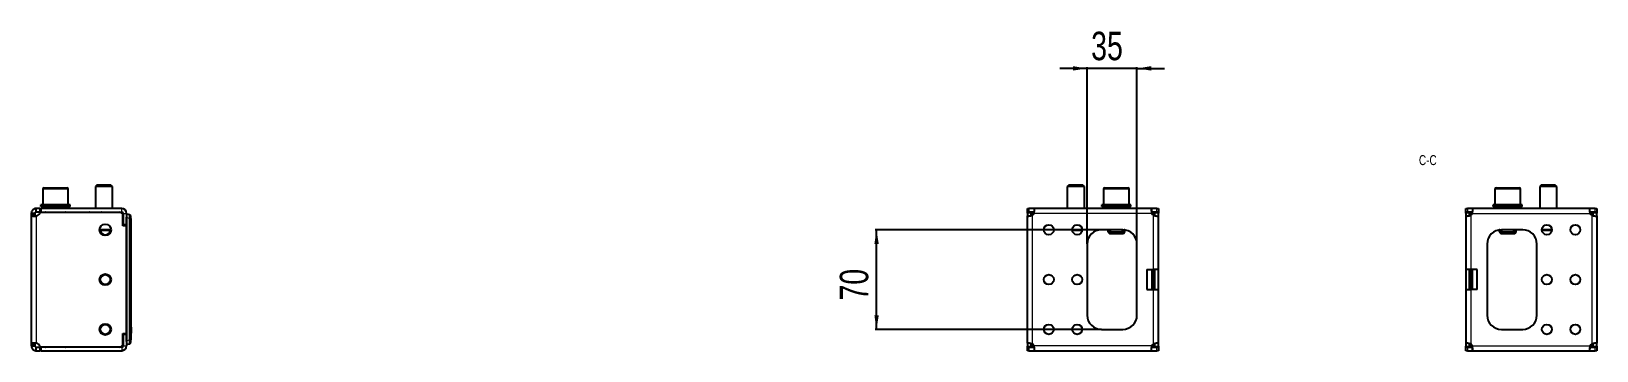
# Model space of a CAD drawing. Header units: millimetres. Extents: x -438 to 2419, y -870 to 591.
# Drawn here: x 1319 to 2419, y 195 to 420 of the extents above; entities that cross this region are included whole.
import ezdxf

# ---------------------------------------------------------------- set-up
doc = ezdxf.new("R2010")
doc.units = ezdxf.units.MM
doc.layers.add('FORMAT', color=7, linetype='Continuous')
doc.styles.add('SLDTEXTSTYLE0', font='TXT', dxfattribs={"width": 0.75})
doc.dimstyles.new('SLDDIMSTYLE0', dxfattribs={"dimtxt": 20, "dimasz": 10, "dimexe": 0, "dimexo": 0.0625, "dimgap": 5, "dimtad": 2, "dimdec": 1, "dimrnd": 1e-09, "dimzin": 12, "dimdsep": 46, "dimtxsty": 'SLDTEXTSTYLE0', "dimsah": 1, "dimcen": 0.09, "dimadec": 0, "dimazin": 3, "dimtfac": 1, "dimtofl": 0, "dimtmove": 0, "dimatfit": 3, "dimfxl": 0, "dimfrac": 2, "dimtolj": 1, "dimtzin": 12, "dimarcsym": 0})
doc.dimstyles.new('SLDDIMSTYLE1', dxfattribs={"dimtxt": 20, "dimasz": 10, "dimexe": 0, "dimexo": 0.0625, "dimgap": 5, "dimtad": 2, "dimdec": 1, "dimrnd": 1e-09, "dimzin": 12, "dimdsep": 46, "dimtxsty": 'SLDTEXTSTYLE0', "dimsah": 1, "dimcen": 0.09, "dimadec": 0, "dimazin": 3, "dimtfac": 1, "dimtmove": 0, "dimatfit": 0, "dimfxl": 0, "dimfrac": 2, "dimtolj": 1, "dimtzin": 12, "dimarcsym": 0})

# ---------------------------------------------------------------- blocks, each defined once
blk = doc.blocks.new('_D_9')
at = {"layer": 'FORMAT'}
for p, q in [((2061.2, 393.4), (2042, 393.4)), ((2061.2, 270), (2061.2, 394.4)), ((2096.2, 393.4), (2061.2, 393.4)), ((2096.2, 270), (2096.2, 394.4)), ((2096.2, 393.4), (2115.5, 393.4))]:
    blk.add_line(p, q, dxfattribs=at)
for points in [[(2061.2, 393.4), (2051.2, 395), (2051.2, 391.9)], [(2096.2, 393.4), (2106.2, 391.9), (2106.2, 395)]]:
    blk.add_solid(points, dxfattribs=at)
at = {"layer": 'FORMAT', "insert": (2064, 419.2), "char_height": 20, "attachment_point": 1, "style": 'SLDTEXTSTYLE0'}
blk.add_mtext('35', dxfattribs=at)
blk = doc.blocks.new('_D_10')
at = {"layer": 'FORMAT'}
for p, q in [((2071.2, 279.9), (1912.2, 279.9)), ((1913.2, 209.9), (1913.2, 279.9)), ((2071.2, 209.9), (1912.2, 209.9))]:
    blk.add_line(p, q, dxfattribs=at)
for points in [[(1913.2, 279.9), (1911.7, 269.9), (1914.8, 269.9)], [(1913.2, 209.9), (1914.8, 219.9), (1911.7, 219.9)]]:
    blk.add_solid(points, dxfattribs=at)
at = {"layer": 'FORMAT', "insert": (1887.4, 230.2), "char_height": 20, "attachment_point": 1, "rotation": 90, "style": 'SLDTEXTSTYLE0'}
blk.add_mtext('70', dxfattribs=at)

msp = doc.modelspace()

# ---------------------------------------------------------------- linework, layer by layer
at = {"color": 7, "linetype": 'Continuous', "lineweight": 25}
for p, q in [((1327.33, 308.45), (1327.33, 297.45)), ((1328.33, 309.45), (1344.33, 309.45)), ((1345.33, 297.45), (1345.33, 308.45)), ((1365.41, 311.45), (1364.33, 310.37)), ((1364.33, 310.37), (1364.33, 294.95)), ((1376.33, 310.37), (1364.33, 310.37)), ((1375.26, 311.45), (1365.41, 311.45)), ((1376.33, 310.37), (1375.26, 311.45)), ((1376.33, 294.95), (1376.33, 310.37)), ((2048.31, 311.45), (2047.23, 310.37)), ((2047.23, 310.37), (2047.23, 294.95)), ((2059.23, 310.37), (2047.23, 310.37)), ((2058.16, 311.45), (2048.31, 311.45)), ((2059.23, 310.37), (2058.16, 311.45)), ((2059.23, 294.95), (2059.23, 310.37)), ((2072.73, 308.45), (2072.73, 297.45)), ((2073.73, 309.45), (2082.12, 309.45)), ((2082.12, 309.45), (2089.73, 309.45)), ((2090.73, 297.45), (2090.73, 308.45)), ((2347.73, 308.45), (2347.73, 297.45)), ((2348.73, 309.45), (2357.07, 309.45)), ((2357.07, 309.45), (2364.73, 309.45)), ((2365.73, 297.45), (2365.73, 308.45)), ((2380.31, 311.45), (2379.23, 310.37)), ((2379.23, 310.37), (2379.23, 294.95)), ((2391.23, 310.37), (2379.23, 310.37)), ((2390.16, 311.45), (2380.31, 311.45)), ((2391.23, 310.37), (2390.16, 311.45)), ((2391.23, 294.95), (2391.23, 310.37)), ((1326.08, 297.45), (1326.08, 296.45)), ((1326.08, 297.45), (1326.09, 297.45)), ((1326.09, 297.45), (1326.09, 297.2)), ((1326.88, 297.45), (1326.09, 297.45)), ((1326.88, 297.45), (1326.98, 297.45)), ((1326.98, 297.45), (1326.98, 297.2)), ((1329.12, 297.45), (1326.98, 297.45)), ((1329.12, 297.45), (1329.3, 297.45)), ((1329.3, 297.45), (1329.3, 297.2)), ((1332.46, 297.45), (1329.3, 297.45)), ((1332.46, 297.45), (1332.69, 297.45)), ((1332.69, 297.45), (1332.69, 297.2)), ((1336.38, 297.45), (1332.69, 297.45)), ((1336.38, 297.45), (1336.47, 297.45)), ((1336.6, 297.45), (1336.63, 297.45)), ((1336.63, 297.45), (1336.63, 297.2)), ((1340.3, 297.45), (1336.63, 297.45)), ((1340.3, 297.45), (1340.53, 297.45)), ((1340.53, 297.45), (1340.53, 297.2)), ((1343.62, 297.45), (1340.53, 297.45)), ((1343.62, 297.45), (1343.79, 297.45)), ((1343.79, 297.45), (1343.79, 297.2)), ((1345.82, 297.45), (1343.79, 297.45)), ((1345.82, 297.45), (1345.91, 297.45)), ((1345.91, 297.45), (1345.91, 297.2)), ((1346.58, 297.45), (1345.91, 297.45)), ((1346.58, 296.45), (1346.58, 297.45)), ((2071.48, 297.45), (2071.48, 296.45)), ((2071.48, 297.45), (2071.49, 297.45)), ((2071.49, 297.45), (2071.49, 297.2)), ((2072.32, 297.45), (2071.49, 297.45)), ((2072.32, 297.45), (2072.42, 297.45)), ((2072.42, 297.45), (2072.42, 297.2)), ((2074.58, 297.45), (2072.42, 297.45)), ((2074.58, 297.45), (2074.77, 297.45)), ((2074.77, 297.45), (2074.77, 297.2)), ((2077.94, 297.45), (2074.77, 297.45)), ((2077.94, 297.45), (2078.17, 297.45)), ((2078.17, 297.45), (2078.17, 297.2)), ((2081.87, 297.45), (2078.17, 297.45)), ((2081.87, 297.45), (2082.17, 297.45)), ((2081.87, 297.45), (2081.95, 297.45)), ((2082.07, 297.45), (2082.12, 297.45)), ((2082.12, 297.45), (2082.12, 297.2)), ((2085.78, 297.45), (2082.12, 297.45)), ((2085.78, 297.45), (2086.01, 297.45)), ((2086.01, 297.45), (2086.01, 297.2)), ((2089.08, 297.45), (2086.01, 297.45)), ((2089.08, 297.45), (2089.25, 297.45)), ((2089.25, 297.45), (2089.25, 297.2)), ((2091.25, 297.45), (2089.25, 297.45)), ((2091.25, 297.45), (2091.34, 297.45)), ((2091.34, 297.45), (2091.34, 297.2)), ((2091.98, 297.45), (2091.34, 297.45)), ((2091.98, 296.45), (2091.98, 297.45)), ((2346.48, 297.45), (2346.48, 296.45)), ((2346.48, 297.45), (2346.49, 297.45)), ((2346.49, 297.45), (2346.49, 297.2)), ((2347.32, 297.45), (2346.49, 297.45)), ((2347.32, 297.45), (2347.42, 297.45)), ((2347.42, 297.45), (2347.42, 297.2)), ((2349.59, 297.45), (2347.42, 297.45)), ((2349.59, 297.45), (2349.77, 297.45)), ((2349.77, 297.45), (2349.77, 297.2)), ((2352.94, 297.45), (2349.77, 297.45)), ((2352.94, 297.45), (2353.18, 297.45)), ((2353.18, 297.45), (2353.18, 297.2)), ((2356.88, 297.45), (2353.18, 297.45)), ((2356.88, 297.45), (2357.11, 297.45)), ((2356.88, 297.45), (2356.95, 297.45)), ((2357.08, 297.45), (2357.13, 297.45)), ((2357.13, 297.45), (2357.13, 297.2)), ((2360.79, 297.45), (2357.13, 297.45)), ((2360.79, 297.45), (2361.02, 297.45)), ((2361.02, 297.45), (2361.02, 297.2)), ((2364.08, 297.45), (2361.02, 297.45)), ((2364.08, 297.45), (2364.25, 297.45)), ((2364.25, 297.45), (2364.25, 297.2)), ((2366.26, 297.45), (2364.25, 297.45)), ((2366.26, 297.45), (2366.35, 297.45)), ((2366.35, 297.45), (2366.35, 297.2)), ((2366.98, 297.45), (2366.35, 297.45)), ((2366.98, 296.45), (2366.98, 297.45)), ((1319.33, 291.45), (1319.33, 290.23)), ((1321.83, 291.45), (1319.33, 291.45)), ((1321.83, 290.23), (1319.33, 290.23)), ((1319.33, 290.23), (1319.33, 199.67)), ((1321.83, 291.45), (1321.83, 290.23)), ((1322.83, 292.45), (1322.83, 294.95)), ((1325.24, 294.95), (1322.83, 294.95)), ((1325.24, 292.45), (1322.83, 292.45)), ((1325.23, 294.95), (1325.23, 292.45)), ((1325.23, 294.95), (1326.23, 294.95)), ((1326.23, 292.45), (1325.23, 292.45)), ((1326.08, 296.45), (1326.09, 296.45)), ((1326.09, 296.45), (1326.09, 296.7)), ((1326.88, 296.45), (1326.09, 296.45)), ((1382.83, 294.95), (1326.23, 294.95)), ((1326.23, 292.45), (1382.83, 292.45)), ((1326.26, 292.35), (1381.23, 292.35)), ((1326.88, 296.45), (1326.98, 296.45)), ((1326.98, 296.45), (1326.98, 296.7)), ((1329.12, 296.45), (1326.98, 296.45)), ((1329.12, 296.45), (1329.3, 296.45)), ((1329.3, 296.45), (1329.3, 296.7)), ((1332.46, 296.45), (1329.3, 296.45)), ((1330.33, 296.45), (1330.33, 294.95)), ((1332.46, 296.45), (1332.69, 296.45)), ((1332.69, 296.45), (1332.69, 296.7)), ((1336.38, 296.45), (1332.69, 296.45)), ((1336.38, 296.45), (1336.56, 296.45)), ((1336.56, 296.45), (1336.63, 296.45)), ((1336.63, 296.45), (1336.63, 296.7)), ((1340.3, 296.45), (1336.63, 296.45)), ((1340.3, 296.45), (1340.53, 296.45)), ((1340.53, 296.45), (1340.53, 296.7)), ((1343.62, 296.45), (1340.53, 296.45)), ((1342.33, 294.95), (1342.33, 296.45)), ((1343.62, 296.45), (1343.79, 296.45)), ((1343.79, 296.45), (1343.79, 296.7)), ((1345.82, 296.45), (1343.79, 296.45)), ((1345.82, 296.45), (1345.91, 296.45)), ((1345.91, 296.45), (1345.91, 296.7)), ((1346.58, 296.45), (1345.91, 296.45)), ((1360.08, 292.45), (1360.08, 292.35)), ((1360.37, 292.45), (1360.37, 292.35)), ((1362.06, 292.45), (1362.06, 292.35)), ((1365.01, 292.45), (1365.01, 292.35)), ((1368.76, 292.45), (1368.76, 292.35)), ((1372.76, 292.45), (1372.76, 292.35)), ((1376.39, 292.45), (1376.39, 292.35)), ((1379.09, 292.45), (1379.09, 292.35)), ((1380.46, 292.45), (1380.46, 292.35)), ((1380.58, 292.35), (1380.58, 292.45)), ((1383.73, 282.85), (1383.73, 289.85)), ((1383.83, 291.45), (1383.83, 283.5)), ((1386.33, 291.45), (1386.33, 283.5)), ((1386.33, 291.2), (1386.53, 291.2)), ((1386.33, 201.47), (1386.33, 288.92)), ((1386.53, 291.2), (1388.22, 290.74)), ((1386.53, 202.1), (1386.53, 288.3)), ((1389.33, 287.85), (1389.33, 289.3)), ((1389.33, 287.85), (1389.33, 213.4)), ((2019.23, 292.45), (2019.23, 294.95)), ((2019.23, 294.95), (2020.34, 294.95)), ((2020.34, 292.45), (2019.23, 292.45)), ((2019.23, 292.45), (2019.23, 292.35)), ((2019.23, 292.35), (2021.73, 292.35)), ((2019.23, 291.74), (2019.23, 292.35)), ((2019.23, 291.74), (2019.23, 289.67)), ((2019.23, 200.22), (2019.23, 289.67)), ((2019.23, 289.67), (2020.33, 289.67)), ((2024.06, 294.95), (2020.34, 294.95)), ((2024.06, 292.45), (2020.34, 292.45)), ((2021.73, 292.35), (2021.73, 291.74)), ((2021.73, 291.74), (2021.73, 289.92)), ((2106.4, 294.95), (2024.06, 294.95)), ((2024.06, 294.95), (2024.06, 292.73)), ((2071.48, 296.45), (2071.49, 296.45)), ((2071.49, 296.45), (2071.49, 296.7)), ((2072.32, 296.45), (2071.49, 296.45)), ((2072.32, 296.45), (2072.42, 296.45)), ((2072.42, 296.45), (2072.42, 296.7)), ((2074.58, 296.45), (2072.42, 296.45)), ((2074.58, 296.45), (2074.77, 296.45)), ((2074.77, 296.45), (2074.77, 296.7)), ((2077.94, 296.45), (2074.77, 296.45)), ((2075.73, 296.45), (2075.73, 294.95)), ((2077.94, 296.45), (2078.17, 296.45)), ((2078.17, 296.45), (2078.17, 296.7)), ((2081.87, 296.45), (2078.17, 296.45)), ((2081.87, 296.45), (2082.03, 296.45)), ((2082.03, 296.45), (2082.12, 296.45)), ((2082.12, 296.45), (2082.12, 296.7)), ((2085.78, 296.45), (2082.12, 296.45)), ((2085.78, 296.45), (2086.01, 296.45)), ((2086.01, 296.45), (2086.01, 296.7)), ((2089.08, 296.45), (2086.01, 296.45)), ((2087.73, 294.95), (2087.73, 296.45)), ((2089.08, 296.45), (2089.25, 296.45)), ((2089.25, 296.45), (2089.25, 296.7)), ((2091.25, 296.45), (2089.25, 296.45)), ((2091.25, 296.45), (2091.34, 296.45)), ((2091.34, 296.45), (2091.34, 296.7)), ((2091.98, 296.45), (2091.34, 296.45)), ((2106.4, 294.95), (2106.4, 292.45)), ((2110.12, 294.95), (2106.4, 294.95)), ((2110.12, 292.45), (2106.4, 292.45)), ((2108.73, 292.35), (2111.23, 292.35)), ((2108.73, 291.74), (2108.73, 292.35)), ((2108.73, 289.9), (2108.73, 291.74)), ((2110.12, 294.95), (2111.23, 294.95)), ((2111.23, 292.45), (2110.12, 292.45)), ((2111.23, 294.95), (2111.23, 292.45)), ((2111.23, 292.35), (2111.23, 292.45)), ((2111.23, 292.35), (2111.23, 291.74)), ((2111.23, 289.67), (2111.23, 291.74)), ((2111.23, 251.95), (2111.23, 289.67)), ((2327.23, 292.45), (2327.23, 294.95)), ((2327.23, 294.95), (2328.34, 294.95)), ((2328.34, 292.45), (2327.23, 292.45)), ((2327.23, 292.45), (2327.23, 292.35)), ((2327.23, 292.35), (2329.73, 292.35)), ((2327.23, 291.74), (2327.23, 292.35)), ((2327.23, 291.74), (2327.23, 289.67)), ((2327.23, 289.67), (2328.33, 289.67)), ((2327.23, 289.67), (2327.23, 251.95)), ((2332.06, 294.95), (2328.34, 294.95)), ((2332.06, 292.45), (2328.34, 292.45)), ((2329.73, 292.35), (2329.73, 291.74)), ((2329.73, 291.74), (2329.73, 289.92)), ((2332.06, 294.95), (2332.06, 292.73)), ((2414.4, 294.95), (2332.06, 294.95)), ((2346.48, 296.45), (2346.49, 296.45)), ((2346.49, 296.45), (2346.49, 296.7)), ((2347.32, 296.45), (2346.49, 296.45)), ((2347.32, 296.45), (2347.42, 296.45)), ((2347.42, 296.45), (2347.42, 296.7)), ((2349.59, 296.45), (2347.42, 296.45)), ((2349.59, 296.45), (2349.77, 296.45)), ((2349.77, 296.45), (2349.77, 296.7)), ((2352.94, 296.45), (2349.77, 296.45)), ((2350.73, 296.45), (2350.73, 294.95)), ((2352.94, 296.45), (2353.18, 296.45)), ((2353.18, 296.45), (2353.18, 296.7)), ((2356.88, 296.45), (2353.18, 296.45)), ((2356.88, 296.45), (2357.03, 296.45)), ((2357.03, 296.45), (2357.13, 296.45)), ((2357.13, 296.45), (2357.13, 296.7)), ((2360.79, 296.45), (2357.13, 296.45)), ((2360.79, 296.45), (2361.02, 296.45)), ((2361.02, 296.45), (2361.02, 296.7)), ((2364.08, 296.45), (2361.02, 296.45)), ((2362.73, 294.95), (2362.73, 296.45)), ((2364.08, 296.45), (2364.25, 296.45)), ((2364.25, 296.45), (2364.25, 296.7)), ((2366.26, 296.45), (2364.25, 296.45)), ((2366.26, 296.45), (2366.35, 296.45)), ((2366.35, 296.45), (2366.35, 296.7)), ((2366.98, 296.45), (2366.35, 296.45)), ((2414.4, 292.45), (2414.4, 294.95)), ((2418.12, 294.95), (2414.4, 294.95)), ((2418.12, 292.45), (2414.4, 292.45)), ((2416.73, 292.35), (2419.23, 292.35)), ((2416.73, 291.74), (2416.73, 292.35)), ((2416.73, 289.9), (2416.73, 291.74)), ((2418.12, 294.95), (2419.23, 294.95)), ((2419.23, 292.45), (2418.12, 292.45)), ((2419.23, 294.95), (2419.23, 292.45)), ((2419.23, 292.35), (2419.23, 292.45)), ((2419.23, 292.35), (2419.23, 291.74)), ((2419.23, 289.67), (2419.23, 291.74)), ((2419.23, 289.67), (2419.23, 200.22)), ((1375.3, 279.45), (1367.36, 279.45)), ((1383.73, 284.43), (1383.83, 284.21)), ((1386.33, 282.85), (1383.73, 282.85)), ((1386.33, 283.5), (1383.83, 283.5)), ((1386.33, 282.85), (1386.33, 207.05)), ((2057.7, 279.45), (2050.77, 279.45)), ((2086.23, 279.95), (2071.23, 279.95)), ((2072.9, 279.85), (2072.88, 279.85)), ((2072.9, 279.85), (2072.9, 279.85)), ((2073, 279.85), (2072.9, 279.85)), ((2073, 279.95), (2073, 279.85)), ((2076.26, 279.85), (2073, 279.85)), ((2075.73, 279.85), (2075.73, 278.52)), ((2075.73, 278.52), (2076.81, 277.45)), ((2075.73, 278.52), (2082.02, 278.52)), ((2076.26, 279.85), (2078.16, 279.85)), ((2076.81, 277.45), (2081.97, 277.45)), ((2078.71, 279.85), (2078.16, 279.85)), ((2084.75, 279.85), (2078.71, 279.85)), ((2081.97, 277.45), (2086.66, 277.45)), ((2082.02, 278.52), (2087.73, 278.52)), ((2085.31, 279.85), (2084.75, 279.85)), ((2085.31, 279.85), (2087.21, 279.85)), ((2086.66, 277.45), (2087.73, 278.52)), ((2087.64, 279.85), (2087.21, 279.85)), ((2087.73, 278.52), (2087.73, 279.83)), ((2350.73, 279.83), (2350.73, 278.52)), ((2350.73, 278.52), (2351.81, 277.45)), ((2350.73, 278.52), (2356.99, 278.52)), ((2351.26, 279.85), (2350.82, 279.85)), ((2351.26, 279.85), (2353.16, 279.85)), ((2351.81, 277.45), (2356.94, 277.45)), ((2367.23, 279.95), (2352.23, 279.95)), ((2353.71, 279.85), (2353.16, 279.85)), ((2359.75, 279.85), (2353.71, 279.85)), ((2356.94, 277.45), (2361.66, 277.45)), ((2356.99, 278.52), (2362.73, 278.52)), ((2360.31, 279.85), (2359.75, 279.85)), ((2360.31, 279.85), (2362.21, 279.85)), ((2361.66, 277.45), (2362.73, 278.52)), ((2365.46, 279.85), (2362.21, 279.85)), ((2362.73, 278.52), (2362.73, 279.85)), ((2365.46, 279.85), (2365.46, 279.95)), ((2365.56, 279.85), (2365.46, 279.85)), ((2365.58, 279.85), (2365.56, 279.85)), ((2365.56, 279.85), (2365.56, 279.85)), ((2387.7, 279.45), (2380.77, 279.45)), ((2061.23, 269.95), (2061.23, 219.95)), ((2096.23, 219.95), (2096.23, 269.95)), ((2342.23, 269.95), (2342.23, 219.95)), ((2377.23, 219.95), (2377.23, 269.95)), ((2103.23, 251.95), (2107.73, 251.95)), ((2103.23, 251.95), (2103.23, 237.95)), ((2111.23, 251.95), (2107.73, 251.95)), ((2108.73, 237.95), (2108.73, 251.95)), ((2111.23, 237.95), (2111.23, 251.95)), ((2330.73, 251.95), (2327.23, 251.95)), ((2327.23, 251.95), (2327.23, 237.95)), ((2329.73, 251.95), (2329.73, 237.95)), ((2335.23, 251.95), (2330.73, 251.95)), ((2335.23, 237.95), (2335.23, 251.95)), ((2103.23, 237.95), (2107.73, 237.95)), ((2107.73, 237.95), (2111.23, 237.95)), ((2111.23, 200.22), (2111.23, 237.95)), ((2327.23, 237.95), (2330.73, 237.95)), ((2327.23, 237.95), (2327.23, 200.22)), ((2335.23, 237.95), (2330.73, 237.95)), ((1389.33, 213.4), (1389.33, 205.2)), ((1389.53, 211.45), (1389.33, 211.45)), ((1389.53, 211.42), (1389.33, 211.42)), ((1389.53, 211.4), (1389.33, 211.4)), ((1389.53, 210.96), (1389.53, 207.64)), ((2071.23, 209.95), (2086.23, 209.95)), ((2352.23, 209.95), (2367.23, 209.95)), ((1319.33, 199.67), (1321.83, 199.67)), ((1319.33, 199.67), (1319.33, 198.45)), ((1319.33, 198.45), (1321.83, 198.45)), ((1321.83, 199.67), (1321.83, 198.45)), ((1383.73, 207.05), (1386.33, 207.05)), ((1383.73, 200.05), (1383.73, 207.05)), ((1383.73, 205.97), (1383.83, 206.18)), ((1383.83, 206.4), (1383.83, 198.45)), ((1386.33, 206.4), (1383.83, 206.4)), ((1386.33, 206.4), (1386.33, 198.45)), ((1386.53, 199.2), (1386.33, 199.2)), ((1388.22, 199.65), (1386.53, 199.2)), ((1389.53, 207.2), (1389.33, 207.2)), ((1389.53, 207.14), (1389.33, 207.14)), ((1389.33, 205.2), (1389.33, 202.55)), ((1389.33, 201.1), (1389.33, 202.55)), ((2019.23, 200.22), (2019.23, 198.16)), ((2019.23, 197.55), (2019.23, 198.16)), ((2021.73, 200), (2021.73, 198.16)), ((2021.73, 198.16), (2021.73, 197.55)), ((2108.73, 198.16), (2108.73, 199.98)), ((2108.73, 197.55), (2108.73, 198.16)), ((2111.23, 200.22), (2110.14, 200.22)), ((2111.23, 198.16), (2111.23, 200.22)), ((2111.23, 198.16), (2111.23, 197.55)), ((2327.23, 200.22), (2327.23, 198.16)), ((2327.23, 197.55), (2327.23, 198.16)), ((2329.73, 200), (2329.73, 198.16)), ((2329.73, 198.16), (2329.73, 197.55)), ((2416.73, 198.16), (2416.73, 199.98)), ((2416.73, 197.55), (2416.73, 198.16)), ((2419.23, 200.22), (2418.14, 200.22)), ((2419.23, 198.16), (2419.23, 200.22)), ((2419.23, 198.16), (2419.23, 197.55)), ((1322.83, 194.95), (1322.83, 197.45)), ((1322.83, 197.45), (1325.24, 197.45)), ((1322.83, 194.95), (1325.24, 194.95)), ((1325.23, 197.45), (1325.23, 194.95)), ((1325.23, 197.45), (1326.23, 197.45)), ((1326.23, 194.95), (1325.23, 194.95)), ((1382.83, 197.45), (1326.23, 197.45)), ((1326.23, 194.95), (1382.83, 194.95)), ((1381.23, 197.55), (1326.26, 197.55)), ((2021.73, 197.55), (2019.23, 197.55)), ((2019.23, 197.55), (2019.23, 197.45)), ((2019.23, 194.95), (2019.23, 197.45)), ((2019.23, 197.45), (2020.34, 197.45)), ((2020.34, 194.95), (2019.23, 194.95)), ((2020.34, 197.45), (2024.06, 197.45)), ((2020.34, 194.95), (2024.06, 194.95)), ((2024.06, 197.45), (2024.06, 194.95)), ((2024.06, 194.95), (2106.4, 194.95)), ((2106.4, 197.45), (2110.12, 197.45)), ((2106.4, 194.95), (2106.4, 197.16)), ((2106.4, 194.95), (2110.12, 194.95)), ((2111.23, 197.55), (2108.73, 197.55)), ((2110.12, 197.45), (2111.23, 197.45)), ((2111.23, 194.95), (2110.12, 194.95)), ((2111.23, 197.45), (2111.23, 197.55)), ((2111.23, 197.45), (2111.23, 194.95)), ((2329.73, 197.55), (2327.23, 197.55)), ((2327.23, 197.55), (2327.23, 197.45)), ((2327.23, 194.95), (2327.23, 197.45)), ((2327.23, 197.45), (2328.34, 197.45)), ((2328.34, 194.95), (2327.23, 194.95)), ((2328.34, 197.45), (2332.06, 197.45)), ((2328.34, 194.95), (2332.06, 194.95)), ((2332.06, 194.95), (2332.06, 197.45)), ((2332.06, 194.95), (2414.4, 194.95)), ((2414.4, 197.45), (2418.12, 197.45)), ((2414.4, 194.95), (2414.4, 197.16)), ((2414.4, 194.95), (2418.12, 194.95)), ((2419.23, 197.55), (2416.73, 197.55)), ((2418.12, 197.45), (2419.23, 197.45)), ((2419.23, 194.95), (2418.12, 194.95)), ((2419.23, 197.45), (2419.23, 197.55)), ((2419.23, 197.45), (2419.23, 194.95))]:
    msp.add_line(p, q, dxfattribs=at)
at = {"color": 8, "linetype": 'Continuous', "lineweight": 18}
for p, q in [((1345.33, 308.45), (1327.33, 308.45)), ((2082.17, 308.45), (2072.73, 308.45)), ((2090.73, 308.45), (2082.17, 308.45)), ((2357.11, 308.45), (2347.73, 308.45)), ((2365.73, 308.45), (2357.11, 308.45)), ((1322.83, 289.67), (1322.83, 200.22)), ((1326.23, 294.95), (1326.23, 292.45)), ((1382.83, 292.45), (1382.83, 294.95)), ((1383.83, 291.45), (1386.33, 291.45)), ((1388.22, 287.85), (1386.53, 288.3)), ((1388.22, 202.55), (1388.22, 287.85)), ((1389.33, 287.85), (1388.22, 287.85)), ((2021.73, 291.74), (2019.23, 291.74)), ((2020.34, 294.95), (2020.34, 292.45)), ((2021.73, 291.45), (2023.82, 291.45)), ((2022.73, 199.67), (2022.73, 290.23)), ((2106.65, 291.45), (2023.82, 291.45)), ((2106.65, 291.45), (2108.73, 291.45)), ((2107.73, 251.95), (2107.73, 290.23)), ((2111.23, 291.74), (2108.73, 291.74)), ((2110.12, 292.45), (2110.12, 294.95)), ((2329.73, 291.74), (2327.23, 291.74)), ((2328.34, 294.95), (2328.34, 292.45)), ((2329.73, 291.45), (2331.82, 291.45)), ((2330.73, 290.23), (2330.73, 251.95)), ((2331.82, 291.45), (2414.65, 291.45)), ((2414.65, 291.45), (2416.73, 291.45)), ((2415.73, 290.23), (2415.73, 199.67)), ((2419.23, 291.74), (2416.73, 291.74)), ((2418.12, 292.45), (2418.12, 294.95)), ((1367.36, 280.45), (1375.3, 280.45)), ((1386.13, 282.85), (1386.13, 283.5)), ((2050.77, 280.45), (2057.7, 280.45)), ((2078.16, 279.95), (2078.16, 279.85)), ((2078.71, 279.95), (2078.71, 279.85)), ((2084.75, 279.95), (2084.75, 279.85)), ((2085.31, 279.95), (2085.31, 279.85)), ((2353.16, 279.95), (2353.16, 279.85)), ((2353.71, 279.95), (2353.71, 279.85)), ((2359.75, 279.95), (2359.75, 279.85)), ((2360.31, 279.95), (2360.31, 279.85)), ((2380.77, 280.45), (2387.7, 280.45)), ((2106.54, 237.95), (2106.54, 251.95)), ((2106.74, 251.95), (2106.74, 237.95)), ((2106.84, 237.95), (2106.84, 251.95)), ((2107.04, 251.95), (2107.04, 237.95)), ((2107.92, 237.95), (2107.92, 251.95)), ((2108.12, 251.95), (2108.12, 237.95)), ((2108.23, 237.95), (2108.23, 251.95)), ((2108.43, 251.95), (2108.43, 237.95)), ((2330.04, 237.95), (2330.04, 251.95)), ((2330.24, 251.95), (2330.24, 237.95)), ((2330.34, 237.95), (2330.34, 251.95)), ((2330.54, 251.95), (2330.54, 237.95)), ((2331.42, 237.95), (2331.42, 251.95)), ((2331.62, 251.95), (2331.62, 237.95)), ((2331.73, 237.95), (2331.73, 251.95)), ((2331.93, 251.95), (2331.93, 237.95)), ((2107.73, 199.67), (2107.73, 237.95)), ((2330.73, 237.95), (2330.73, 199.67)), ((1389.53, 210.96), (1389.33, 210.96)), ((1383.83, 198.45), (1386.33, 198.45)), ((1386.13, 206.4), (1386.13, 207.05)), ((1386.53, 202.1), (1388.22, 202.55)), ((1388.22, 202.55), (1389.33, 202.55)), ((1389.53, 207.64), (1389.33, 207.64)), ((2019.23, 198.16), (2021.73, 198.16)), ((2023.82, 198.45), (2021.73, 198.45)), ((2106.65, 198.45), (2023.82, 198.45)), ((2108.73, 198.45), (2106.65, 198.45)), ((2108.73, 198.16), (2111.23, 198.16)), ((2327.23, 198.16), (2329.73, 198.16)), ((2331.82, 198.45), (2329.73, 198.45)), ((2331.82, 198.45), (2414.65, 198.45)), ((2416.73, 198.45), (2414.65, 198.45)), ((2416.73, 198.16), (2419.23, 198.16)), ((1326.23, 197.45), (1326.23, 194.95)), ((1382.83, 197.45), (1382.83, 194.95)), ((2020.34, 197.45), (2020.34, 194.95)), ((2110.12, 194.95), (2110.12, 197.45)), ((2328.34, 197.45), (2328.34, 194.95)), ((2418.12, 194.95), (2418.12, 197.45))]:
    msp.add_line(p, q, dxfattribs=at)
at = {"color": 7, "linetype": 'Continuous', "lineweight": 25}
for centre, radius in [((1371.33, 279.95), 4), ((2034.23, 279.95), 3.5), ((2054.23, 279.95), 3.5), ((2384.23, 279.95), 3.5), ((2404.23, 279.95), 3.5), ((1371.33, 244.95), 4), ((1371.33, 244.95), 3.5), ((2034.23, 244.95), 3.5), ((2054.23, 244.95), 3.5), ((2384.23, 244.95), 3.5), ((2404.23, 244.95), 3.5), ((1371.33, 209.95), 4), ((1371.33, 209.95), 3.5), ((2034.23, 209.95), 3.5), ((2054.23, 209.95), 3.5), ((2384.23, 209.95), 3.5), ((2404.23, 209.95), 3.5)]:
    msp.add_circle(centre, radius, dxfattribs=at)
for centre, radius, start, end in [((1328.33, 308.45), 1, 90, 180), ((1344.33, 308.45), 1, 0, 90), ((2073.73, 308.45), 1, 90, 180), ((2089.73, 308.45), 1, 0, 90), ((2348.73, 308.45), 1, 90, 180), ((2364.73, 308.45), 1, 0, 90), ((1322.11, 293.1), 3.5, 281.89481, 337.11462), ((1326.26, 291.35), 1, 90, 157.11462), ((1328.98, 292.1), 0.35, 45.58469, 90), ((1343.68, 292.1), 0.35, 90, 134.41531), ((1381.23, 289.85), 2.5, 360, 90), ((1382.83, 291.45), 3.5, 0, 90), ((1382.83, 291.45), 1, 0, 90), ((1387.83, 289.3), 1.5, 0, 75), ((2020.73, 293.1), 3.5, 304.8499, 331.87293), ((2109.73, 293.1), 3.5, 208.12707, 235.1501), ((2328.73, 293.1), 3.5, 304.8499, 331.87293), ((2417.73, 293.1), 3.5, 208.12707, 235.1501), ((1371.33, 279.95), 3.5, 188.21321, 351.78679), ((2071.23, 269.95), 10, 90, 180), ((2086.23, 269.95), 10, 0, 90), ((2352.23, 269.95), 10, 90, 180), ((2367.23, 269.95), 10, 0, 90), ((2071.23, 219.95), 10, 180, 270), ((2086.23, 219.95), 10, 270, 0), ((2352.23, 219.95), 10, 180, 270), ((2367.23, 219.95), 10, 270, 0), ((1322.11, 196.8), 3.5, 22.88538, 78.10519), ((1326.26, 198.55), 1, 202.88538, 270), ((1381.23, 200.05), 2.5, 270, 0), ((1382.83, 198.45), 1, 270, 360), ((1382.83, 198.45), 3.5, 270, 360), ((1387.83, 201.1), 1.5, 285, 0), ((2020.73, 196.8), 3.5, 28.12707, 55.1501), ((2109.73, 196.8), 3.5, 124.8499, 151.87293), ((2328.73, 196.8), 3.5, 28.12707, 55.1501), ((2417.73, 196.8), 3.5, 124.8499, 151.87293), ((1328.98, 197.8), 0.35, 270, 314.41531), ((1343.68, 197.8), 0.35, 225.58469, 270)]:
    msp.add_arc(centre, radius, start, end, dxfattribs=at)
for centre, major_axis, start_param, end_param in [((1374.94, 291.2), (11.57, -3.1), 0.0670375, 0.2530722), ((1374.94, 199.2), (11.57, 3.1), 6.0301131, 6.2161478)]:
    msp.add_ellipse(centre, major_axis=major_axis, ratio=0.2505628, start_param=start_param, end_param=end_param, dxfattribs=at)
at = {"color": 8, "linetype": 'Continuous', "lineweight": 18}
for centre, major_axis, start_param, end_param in [((1387.83, 287.74), (0.38, 3), 4.762686, 6.2664448), ((1387.83, 202.65), (-0.38, 3), 3.1583332, 4.662092)]:
    msp.add_ellipse(centre, major_axis=major_axis, ratio=0.1230384, start_param=start_param, end_param=end_param, dxfattribs=at)
at = {"color": 7, "linetype": 'Continuous', "lineweight": 25}
for points, knots in [([(1326.09, 297.2), (1326.08, 297.24), (1326.08, 297.3), (1326.08, 297.38), (1326.08, 297.43), (1326.08, 297.45)], [0, 0, 0, 0, 0.49998083, 0.7499881, 1, 1, 1, 1]), ([(1326.98, 297.2), (1326.96, 297.24), (1326.94, 297.3), (1326.91, 297.38), (1326.89, 297.43), (1326.88, 297.45)], [0, 0, 0, 0, 0.49998083, 0.7499881, 1, 1, 1, 1]), ([(1329.3, 297.2), (1329.27, 297.24), (1329.22, 297.3), (1329.16, 297.38), (1329.13, 297.43), (1329.12, 297.45)], [0, 0, 0, 0, 0.49998083, 0.7499881, 1, 1, 1, 1]), ([(1332.69, 297.2), (1332.65, 297.24), (1332.59, 297.3), (1332.51, 297.38), (1332.48, 297.43), (1332.46, 297.45)], [0, 0, 0, 0, 0.4999808, 0.7499881, 1, 1, 1, 1]), ([(1336.63, 297.2), (1336.59, 297.24), (1336.53, 297.3), (1336.45, 297.38), (1336.4, 297.43), (1336.38, 297.45)], [0, 0, 0, 0, 0.4999808, 0.7499881, 1, 1, 1, 1]), ([(1336.63, 297.2), (1336.62, 297.27), (1336.59, 297.4), (1336.57, 297.43), (1336.56, 297.45)], [0, 0, 0, 0, 0.5617942, 1, 1, 1, 1]), ([(1340.53, 297.2), (1340.49, 297.24), (1340.44, 297.3), (1340.36, 297.38), (1340.32, 297.43), (1340.3, 297.45)], [0, 0, 0, 0, 0.4999808, 0.7499881, 1, 1, 1, 1]), ([(1343.79, 297.2), (1343.76, 297.24), (1343.72, 297.3), (1343.66, 297.38), (1343.63, 297.43), (1343.62, 297.45)], [0, 0, 0, 0, 0.49998083, 0.7499881, 1, 1, 1, 1]), ([(1345.91, 297.2), (1345.9, 297.24), (1345.87, 297.3), (1345.84, 297.38), (1345.83, 297.43), (1345.82, 297.45)], [0, 0, 0, 0, 0.4999808, 0.7499881, 1, 1, 1, 1]), ([(2071.49, 297.2), (2071.49, 297.24), (2071.49, 297.3), (2071.48, 297.38), (2071.48, 297.43), (2071.48, 297.45)], [0, 0, 0, 0, 0.4999808, 0.7499881, 1, 1, 1, 1]), ([(2072.42, 297.2), (2072.4, 297.24), (2072.38, 297.3), (2072.34, 297.38), (2072.33, 297.43), (2072.32, 297.45)], [0, 0, 0, 0, 0.4999808, 0.7499881, 1, 1, 1, 1]), ([(2074.77, 297.2), (2074.73, 297.24), (2074.69, 297.3), (2074.63, 297.38), (2074.6, 297.43), (2074.58, 297.45)], [0, 0, 0, 0, 0.4999808, 0.7499881, 1, 1, 1, 1]), ([(2078.17, 297.2), (2078.13, 297.24), (2078.08, 297.3), (2078, 297.38), (2077.96, 297.43), (2077.94, 297.45)], [0, 0, 0, 0, 0.49998083, 0.7499881, 1, 1, 1, 1]), ([(2082.12, 297.2), (2082.08, 297.24), (2082.02, 297.3), (2081.94, 297.38), (2081.89, 297.43), (2081.87, 297.45)], [0, 0, 0, 0, 0.4999808, 0.7499881, 1, 1, 1, 1]), ([(2082.12, 297.2), (2082.1, 297.27), (2082.07, 297.4), (2082.04, 297.43), (2082.03, 297.45)], [0, 0, 0, 0, 0.5617942, 1, 1, 1, 1]), ([(2086.01, 297.2), (2085.97, 297.24), (2085.92, 297.3), (2085.84, 297.38), (2085.8, 297.43), (2085.78, 297.45)], [0, 0, 0, 0, 0.4999808, 0.7499881, 1, 1, 1, 1]), ([(2089.25, 297.2), (2089.22, 297.24), (2089.18, 297.3), (2089.12, 297.38), (2089.09, 297.43), (2089.08, 297.45)], [0, 0, 0, 0, 0.4999808, 0.7499881, 1, 1, 1, 1]), ([(2091.34, 297.2), (2091.33, 297.24), (2091.31, 297.3), (2091.28, 297.38), (2091.26, 297.43), (2091.25, 297.45)], [0, 0, 0, 0, 0.49998083, 0.7499881, 1, 1, 1, 1]), ([(2346.49, 297.2), (2346.49, 297.24), (2346.49, 297.3), (2346.48, 297.38), (2346.48, 297.43), (2346.48, 297.45)], [0, 0, 0, 0, 0.4999808, 0.7499881, 1, 1, 1, 1]), ([(2347.42, 297.2), (2347.4, 297.24), (2347.38, 297.3), (2347.34, 297.38), (2347.33, 297.43), (2347.32, 297.45)], [0, 0, 0, 0, 0.4999808, 0.7499881, 1, 1, 1, 1]), ([(2349.77, 297.2), (2349.74, 297.24), (2349.69, 297.3), (2349.63, 297.38), (2349.6, 297.43), (2349.59, 297.45)], [0, 0, 0, 0, 0.4999808, 0.7499881, 1, 1, 1, 1]), ([(2353.18, 297.2), (2353.14, 297.24), (2353.08, 297.3), (2353, 297.38), (2352.96, 297.43), (2352.94, 297.45)], [0, 0, 0, 0, 0.4999808, 0.7499881, 1, 1, 1, 1]), ([(2357.13, 297.2), (2357.09, 297.24), (2357.02, 297.3), (2356.94, 297.38), (2356.9, 297.43), (2356.88, 297.45)], [0, 0, 0, 0, 0.4999808, 0.7499881, 1, 1, 1, 1]), ([(2357.13, 297.2), (2357.11, 297.27), (2357.08, 297.4), (2357.04, 297.43), (2357.03, 297.45)], [0, 0, 0, 0, 0.5617942, 1, 1, 1, 1]), ([(2361.02, 297.2), (2360.98, 297.24), (2360.92, 297.3), (2360.85, 297.38), (2360.81, 297.43), (2360.79, 297.45)], [0, 0, 0, 0, 0.4999808, 0.7499881, 1, 1, 1, 1]), ([(2364.25, 297.2), (2364.23, 297.24), (2364.18, 297.3), (2364.13, 297.38), (2364.1, 297.43), (2364.08, 297.45)], [0, 0, 0, 0, 0.4999808, 0.7499881, 1, 1, 1, 1]), ([(2366.35, 297.2), (2366.33, 297.24), (2366.31, 297.3), (2366.28, 297.38), (2366.26, 297.43), (2366.26, 297.45)], [0, 0, 0, 0, 0.4999808, 0.7499881, 1, 1, 1, 1]), ([(1322.83, 294.95), (1322.54, 294.93), (1321.98, 294.89), (1321.08, 294.53), (1320.2, 293.86), (1319.47, 292.76), (1319.38, 291.89), (1319.33, 291.45)], [0, 0, 0, 0, 0.16069, 0.3013121, 0.5219513, 0.7535732, 1, 1, 1, 1]), ([(1319.33, 290.23), (1319.38, 290.1), (1319.47, 289.88), (1320.04, 289.69), (1320.64, 289.62), (1321.27, 289.6), (1322.02, 289.61), (1322.55, 289.65), (1322.83, 289.67)], [0, 0, 0, 0, 0.2541487, 0.4482127, 0.5749082, 0.7088724, 0.8504677, 1, 1, 1, 1]), ([(1322.83, 292.45), (1322.75, 292.44), (1322.59, 292.43), (1322.38, 292.35), (1322.22, 292.25), (1322.09, 292.12), (1321.98, 291.98), (1321.86, 291.75), (1321.84, 291.57), (1321.83, 291.45)], [0, 0, 0, 0, 0.1567865, 0.2908092, 0.4035006, 0.4972984, 0.6071328, 0.7261813, 1, 1, 1, 1]), ([(1321.83, 290.23), (1321.84, 290.1), (1321.87, 289.9), (1322.02, 289.69), (1322.15, 289.65), (1322.2, 289.63)], [0, 0, 0, 0, 0.4882324, 0.8197059, 1, 1, 1, 1]), ([(1326.08, 296.45), (1326.08, 296.47), (1326.08, 296.51), (1326.08, 296.59), (1326.08, 296.66), (1326.09, 296.7)], [0, 0, 0, 0, 0.2501401, 0.5002802, 1, 1, 1, 1]), ([(1326.88, 296.45), (1326.89, 296.47), (1326.91, 296.51), (1326.94, 296.59), (1326.96, 296.66), (1326.98, 296.7)], [0, 0, 0, 0, 0.2501401, 0.5002802, 1, 1, 1, 1]), ([(1329.12, 296.45), (1329.13, 296.47), (1329.16, 296.51), (1329.22, 296.59), (1329.27, 296.66), (1329.3, 296.7)], [0, 0, 0, 0, 0.2501401, 0.5002802, 1, 1, 1, 1]), ([(1332.46, 296.45), (1332.48, 296.47), (1332.51, 296.51), (1332.59, 296.59), (1332.65, 296.66), (1332.69, 296.7)], [0, 0, 0, 0, 0.2501401, 0.5002802, 1, 1, 1, 1]), ([(1336.38, 296.45), (1336.4, 296.47), (1336.45, 296.51), (1336.53, 296.59), (1336.59, 296.66), (1336.63, 296.7)], [0, 0, 0, 0, 0.2501401, 0.5002802, 1, 1, 1, 1]), ([(1336.63, 296.7), (1336.62, 296.62), (1336.59, 296.49), (1336.57, 296.46), (1336.56, 296.45)], [0, 0, 0, 0, 0.5617942, 1, 1, 1, 1]), ([(1340.3, 296.45), (1340.32, 296.47), (1340.36, 296.51), (1340.44, 296.59), (1340.49, 296.66), (1340.53, 296.7)], [0, 0, 0, 0, 0.2501401, 0.5002802, 1, 1, 1, 1]), ([(1343.62, 296.45), (1343.63, 296.47), (1343.66, 296.51), (1343.72, 296.59), (1343.76, 296.66), (1343.79, 296.7)], [0, 0, 0, 0, 0.2501401, 0.5002802, 1, 1, 1, 1]), ([(1345.82, 296.45), (1345.83, 296.47), (1345.84, 296.51), (1345.87, 296.59), (1345.9, 296.66), (1345.91, 296.7)], [0, 0, 0, 0, 0.25014008, 0.50028016, 1, 1, 1, 1]), ([(1360.34, 292.35), (1360.34, 292.36), (1360.33, 292.39), (1360.32, 292.43), (1360.32, 292.45)], [0, 0, 0, 0, 0.374848, 1, 1, 1, 1]), ([(1361.97, 292.35), (1361.97, 292.36), (1361.95, 292.39), (1361.93, 292.43), (1361.92, 292.45)], [0, 0, 0, 0, 0.374848, 1, 1, 1, 1]), ([(1364.88, 292.35), (1364.87, 292.36), (1364.84, 292.39), (1364.81, 292.43), (1364.8, 292.45)], [0, 0, 0, 0, 0.374848, 1, 1, 1, 1]), ([(1368.62, 292.35), (1368.6, 292.36), (1368.57, 292.39), (1368.54, 292.43), (1368.52, 292.45)], [0, 0, 0, 0, 0.374848, 1, 1, 1, 1]), ([(1372.61, 292.35), (1372.6, 292.36), (1372.57, 292.39), (1372.54, 292.43), (1372.52, 292.45)], [0, 0, 0, 0, 0.374848, 1, 1, 1, 1]), ([(1376.26, 292.35), (1376.25, 292.36), (1376.23, 292.39), (1376.2, 292.43), (1376.18, 292.45)], [0, 0, 0, 0, 0.374848, 1, 1, 1, 1]), ([(1379.01, 292.35), (1379, 292.36), (1378.99, 292.39), (1378.97, 292.43), (1378.96, 292.45)], [0, 0, 0, 0, 0.374848, 1, 1, 1, 1]), ([(1380.44, 292.35), (1380.43, 292.36), (1380.43, 292.39), (1380.42, 292.43), (1380.42, 292.45)], [0, 0, 0, 0, 0.374848, 1, 1, 1, 1]), ([(2019.23, 289.67), (2019.26, 289.66), (2019.3, 289.63), (2019.7, 289.61), (2020.42, 289.65), (2021.51, 289.87), (2022.32, 290.1), (2022.73, 290.23)], [0, 0, 0, 0, 0.1708405, 0.3192172, 0.5481031, 0.7678223, 1, 1, 1, 1]), ([(2023.82, 291.45), (2023.87, 291.71), (2023.97, 292.2), (2024.12, 293.02), (2024.22, 293.73), (2024.24, 294.29), (2024.22, 294.65), (2024.16, 294.9), (2024.1, 294.93), (2024.06, 294.95)], [0, 0, 0, 0, 0.1440667, 0.2712756, 0.4749075, 0.5979974, 0.7263376, 0.8602454, 1, 1, 1, 1]), ([(2071.48, 296.45), (2071.48, 296.47), (2071.48, 296.51), (2071.49, 296.59), (2071.49, 296.66), (2071.49, 296.7)], [0, 0, 0, 0, 0.25014008, 0.50028016, 1, 1, 1, 1]), ([(2072.32, 296.45), (2072.33, 296.47), (2072.34, 296.51), (2072.38, 296.59), (2072.4, 296.66), (2072.42, 296.7)], [0, 0, 0, 0, 0.2501401, 0.5002802, 1, 1, 1, 1]), ([(2074.58, 296.45), (2074.6, 296.47), (2074.63, 296.51), (2074.69, 296.59), (2074.73, 296.66), (2074.77, 296.7)], [0, 0, 0, 0, 0.2501401, 0.5002802, 1, 1, 1, 1]), ([(2077.94, 296.45), (2077.96, 296.47), (2078, 296.51), (2078.08, 296.59), (2078.13, 296.66), (2078.17, 296.7)], [0, 0, 0, 0, 0.2501401, 0.5002802, 1, 1, 1, 1]), ([(2081.87, 296.45), (2081.89, 296.47), (2081.94, 296.51), (2082.02, 296.59), (2082.08, 296.66), (2082.12, 296.7)], [0, 0, 0, 0, 0.2501401, 0.5002802, 1, 1, 1, 1]), ([(2082.12, 296.7), (2082.1, 296.62), (2082.07, 296.49), (2082.04, 296.46), (2082.03, 296.45)], [0, 0, 0, 0, 0.5617942, 1, 1, 1, 1]), ([(2085.78, 296.45), (2085.8, 296.47), (2085.84, 296.51), (2085.92, 296.59), (2085.97, 296.66), (2086.01, 296.7)], [0, 0, 0, 0, 0.2501401, 0.5002802, 1, 1, 1, 1]), ([(2089.08, 296.45), (2089.09, 296.47), (2089.12, 296.51), (2089.18, 296.59), (2089.22, 296.66), (2089.25, 296.7)], [0, 0, 0, 0, 0.2501401, 0.5002802, 1, 1, 1, 1]), ([(2091.25, 296.45), (2091.26, 296.47), (2091.28, 296.51), (2091.31, 296.59), (2091.33, 296.66), (2091.34, 296.7)], [0, 0, 0, 0, 0.2501401, 0.5002802, 1, 1, 1, 1]), ([(2106.4, 294.95), (2106.37, 294.93), (2106.31, 294.89), (2106.24, 294.53), (2106.22, 293.86), (2106.36, 292.76), (2106.55, 291.89), (2106.65, 291.45)], [0, 0, 0, 0, 0.16069, 0.3013121, 0.5219513, 0.7535732, 1, 1, 1, 1]), ([(2107.73, 290.23), (2108.19, 290.1), (2108.99, 289.88), (2109.9, 289.69), (2110.49, 289.62), (2110.89, 289.6), (2111.18, 289.61), (2111.21, 289.65), (2111.23, 289.67)], [0, 0, 0, 0, 0.25414868, 0.44821268, 0.57490818, 0.70887241, 0.85046773, 1, 1, 1, 1]), ([(2327.23, 289.67), (2327.26, 289.66), (2327.3, 289.63), (2327.7, 289.61), (2328.42, 289.65), (2329.51, 289.87), (2330.32, 290.1), (2330.73, 290.23)], [0, 0, 0, 0, 0.1708405, 0.3192172, 0.5481031, 0.7678223, 1, 1, 1, 1]), ([(2331.82, 291.45), (2331.87, 291.71), (2331.97, 292.2), (2332.12, 293.02), (2332.22, 293.73), (2332.24, 294.29), (2332.22, 294.65), (2332.16, 294.9), (2332.1, 294.93), (2332.06, 294.95)], [0, 0, 0, 0, 0.1440667, 0.2712756, 0.4749075, 0.5979974, 0.7263376, 0.8602454, 1, 1, 1, 1]), ([(2346.48, 296.45), (2346.48, 296.47), (2346.48, 296.51), (2346.49, 296.59), (2346.49, 296.66), (2346.49, 296.7)], [0, 0, 0, 0, 0.2501401, 0.5002802, 1, 1, 1, 1]), ([(2347.32, 296.45), (2347.33, 296.47), (2347.34, 296.51), (2347.38, 296.59), (2347.4, 296.66), (2347.42, 296.7)], [0, 0, 0, 0, 0.25014008, 0.50028016, 1, 1, 1, 1]), ([(2349.59, 296.45), (2349.6, 296.47), (2349.63, 296.51), (2349.69, 296.59), (2349.74, 296.66), (2349.77, 296.7)], [0, 0, 0, 0, 0.2501401, 0.5002802, 1, 1, 1, 1]), ([(2352.94, 296.45), (2352.96, 296.47), (2353, 296.51), (2353.08, 296.59), (2353.14, 296.66), (2353.18, 296.7)], [0, 0, 0, 0, 0.2501401, 0.5002802, 1, 1, 1, 1]), ([(2356.88, 296.45), (2356.9, 296.47), (2356.94, 296.51), (2357.02, 296.59), (2357.09, 296.66), (2357.13, 296.7)], [0, 0, 0, 0, 0.2501401, 0.5002802, 1, 1, 1, 1]), ([(2357.13, 296.7), (2357.11, 296.62), (2357.08, 296.49), (2357.04, 296.46), (2357.03, 296.45)], [0, 0, 0, 0, 0.5617942, 1, 1, 1, 1]), ([(2360.79, 296.45), (2360.81, 296.47), (2360.85, 296.51), (2360.92, 296.59), (2360.98, 296.66), (2361.02, 296.7)], [0, 0, 0, 0, 0.2501401, 0.5002802, 1, 1, 1, 1]), ([(2364.08, 296.45), (2364.1, 296.47), (2364.13, 296.51), (2364.18, 296.59), (2364.23, 296.66), (2364.25, 296.7)], [0, 0, 0, 0, 0.2501401, 0.5002802, 1, 1, 1, 1]), ([(2366.26, 296.45), (2366.26, 296.47), (2366.28, 296.51), (2366.31, 296.59), (2366.33, 296.66), (2366.35, 296.7)], [0, 0, 0, 0, 0.2501401, 0.5002802, 1, 1, 1, 1]), ([(2414.4, 294.95), (2414.37, 294.93), (2414.31, 294.89), (2414.24, 294.53), (2414.22, 293.86), (2414.36, 292.76), (2414.55, 291.89), (2414.65, 291.45)], [0, 0, 0, 0, 0.16069, 0.3013121, 0.5219513, 0.7535732, 1, 1, 1, 1]), ([(2415.73, 290.23), (2416.19, 290.1), (2416.99, 289.88), (2417.9, 289.69), (2418.49, 289.62), (2418.89, 289.6), (2419.18, 289.61), (2419.21, 289.65), (2419.23, 289.67)], [0, 0, 0, 0, 0.25414868, 0.44821268, 0.57490818, 0.70887241, 0.85046773, 1, 1, 1, 1]), ([(2072.88, 279.85), (2072.84, 279.85), (2072.76, 279.86), (2072.62, 279.89), (2072.55, 279.93), (2072.52, 279.95)], [0, 0, 0, 0, 0.4181065, 0.8377329, 1, 1, 1, 1]), ([(2076.26, 279.85), (2076.19, 279.85), (2076.07, 279.85), (2076.01, 279.92), (2075.98, 279.95)], [0, 0, 0, 0, 0.594904, 1, 1, 1, 1]), ([(2362.48, 279.95), (2362.46, 279.92), (2362.41, 279.87), (2362.31, 279.85), (2362.23, 279.85), (2362.21, 279.85)], [0, 0, 0, 0, 0.3199575, 0.8240598, 1, 1, 1, 1]), ([(2365.94, 279.95), (2365.9, 279.92), (2365.8, 279.87), (2365.67, 279.85), (2365.61, 279.85), (2365.58, 279.85)], [0, 0, 0, 0, 0.34226, 0.7273166, 1, 1, 1, 1]), ([(1389.53, 211.4), (1389.53, 211.39), (1389.53, 211.37), (1389.53, 211.26), (1389.53, 211.11), (1389.53, 211.01), (1389.53, 210.96)], [0, 0, 0, 0, 0.2813032, 0.555629, 0.7738783, 1, 1, 1, 1]), ([(1322.83, 200.22), (1322.51, 200.24), (1321.92, 200.26), (1320.98, 200.28), (1320.11, 200.24), (1319.46, 200.02), (1319.37, 199.79), (1319.33, 199.67)], [0, 0, 0, 0, 0.1708405, 0.3192172, 0.5481031, 0.7678223, 1, 1, 1, 1]), ([(1319.33, 198.45), (1319.35, 198.19), (1319.38, 197.7), (1319.66, 196.87), (1320.12, 196.16), (1320.75, 195.6), (1321.37, 195.24), (1322.07, 195), (1322.58, 194.96), (1322.83, 194.95)], [0, 0, 0, 0, 0.1440667, 0.2712756, 0.4749075, 0.5979974, 0.7263376, 0.8602454, 1, 1, 1, 1]), ([(1322.83, 200.22), (1322.74, 200.24), (1322.57, 200.26), (1322.35, 200.28), (1322.19, 200.26), (1322.06, 200.21), (1321.96, 200.13), (1321.85, 199.96), (1321.84, 199.79), (1321.83, 199.67)], [0, 0, 0, 0, 0.1543587, 0.2872828, 0.4004353, 0.4965437, 0.6043139, 0.7231511, 1, 1, 1, 1]), ([(1321.83, 198.45), (1321.85, 198.31), (1321.87, 198.12), (1321.99, 197.9), (1322.1, 197.76), (1322.24, 197.63), (1322.42, 197.53), (1322.62, 197.46), (1322.76, 197.45), (1322.83, 197.45)], [0, 0, 0, 0, 0.2941026, 0.4063735, 0.4970139, 0.6118531, 0.7316911, 0.860101, 1, 1, 1, 1]), ([(1389.53, 207.64), (1389.53, 207.57), (1389.53, 207.44), (1389.53, 207.3), (1389.53, 207.21), (1389.53, 207.2), (1389.53, 207.2)], [0, 0, 0, 0, 0.285197, 0.5604282, 0.7770436, 1, 1, 1, 1]), ([(2022.73, 199.67), (2022.28, 199.79), (2021.47, 200.01), (2020.56, 200.21), (2019.97, 200.27), (2019.57, 200.3), (2019.29, 200.28), (2019.25, 200.24), (2019.23, 200.22)], [0, 0, 0, 0, 0.2541487, 0.4482127, 0.5749082, 0.7088724, 0.8504677, 1, 1, 1, 1]), ([(2024.06, 194.95), (2024.09, 194.97), (2024.15, 195.01), (2024.22, 195.36), (2024.24, 196.03), (2024.1, 197.14), (2023.92, 198), (2023.82, 198.45)], [0, 0, 0, 0, 0.16069, 0.3013121, 0.5219513, 0.7535732, 1, 1, 1, 1]), ([(2106.65, 198.45), (2106.59, 198.19), (2106.49, 197.7), (2106.35, 196.87), (2106.24, 196.16), (2106.23, 195.6), (2106.25, 195.24), (2106.3, 195), (2106.37, 194.96), (2106.4, 194.95)], [0, 0, 0, 0, 0.1440667, 0.2712756, 0.4749075, 0.5979974, 0.7263376, 0.8602454, 1, 1, 1, 1]), ([(2111.23, 200.22), (2111.21, 200.24), (2111.16, 200.26), (2110.76, 200.28), (2110.05, 200.24), (2108.95, 200.02), (2108.15, 199.79), (2107.73, 199.67)], [0, 0, 0, 0, 0.1708405, 0.3192172, 0.5481031, 0.7678223, 1, 1, 1, 1]), ([(2330.73, 199.67), (2330.28, 199.79), (2329.47, 200.01), (2328.56, 200.21), (2327.97, 200.27), (2327.57, 200.3), (2327.29, 200.28), (2327.25, 200.24), (2327.23, 200.22)], [0, 0, 0, 0, 0.2541487, 0.4482127, 0.5749082, 0.7088724, 0.8504677, 1, 1, 1, 1]), ([(2332.06, 194.95), (2332.09, 194.97), (2332.15, 195.01), (2332.22, 195.36), (2332.24, 196.03), (2332.1, 197.14), (2331.92, 198), (2331.82, 198.45)], [0, 0, 0, 0, 0.16069, 0.3013121, 0.5219513, 0.7535732, 1, 1, 1, 1]), ([(2414.65, 198.45), (2414.59, 198.19), (2414.49, 197.7), (2414.35, 196.87), (2414.24, 196.16), (2414.23, 195.6), (2414.25, 195.24), (2414.3, 195), (2414.37, 194.96), (2414.4, 194.95)], [0, 0, 0, 0, 0.1440667, 0.2712756, 0.4749075, 0.5979974, 0.7263376, 0.8602454, 1, 1, 1, 1]), ([(2419.23, 200.22), (2419.21, 200.24), (2419.16, 200.26), (2418.76, 200.28), (2418.05, 200.24), (2416.95, 200.02), (2416.15, 199.79), (2415.73, 199.67)], [0, 0, 0, 0, 0.1708405, 0.3192172, 0.5481031, 0.7678223, 1, 1, 1, 1])]:
    msp.add_open_spline(points, degree=3, knots=knots, dxfattribs=at)

# ---------------------------------------------------------------- texts
at = {"layer": 'FORMAT', "insert": (2300.57, 332.45), "char_height": 7, "attachment_point": 2, "style": 'SLDTEXTSTYLE0'}
msp.add_mtext('C-C', dxfattribs=at)

# ---------------------------------------------------------------- dimensions: what is measured, and where the dimension line sits
at = {"layer": 'FORMAT'}
dim = msp.add_linear_dim(base=(2061.23, 393.45), p1=(2096.23, 269.95), p2=(2061.23, 269.95), dimstyle='SLDDIMSTYLE1', dxfattribs=at)
dim.commit()
dim.dimension.update_dxf_attribs({"geometry": '_D_9', "text_midpoint": (2078.73, 393.45), "dimtype": 160})
dim = msp.add_linear_dim(base=(1913.23, 279.95), p1=(2071.23, 209.95), p2=(2071.23, 279.95), angle=90, dimstyle='SLDDIMSTYLE0', dxfattribs=at)
dim.commit()
dim.dimension.update_dxf_attribs({"geometry": '_D_10', "text_midpoint": (1913.23, 244.95), "dimtype": 160})

doc.saveas('drawing.dxf')
